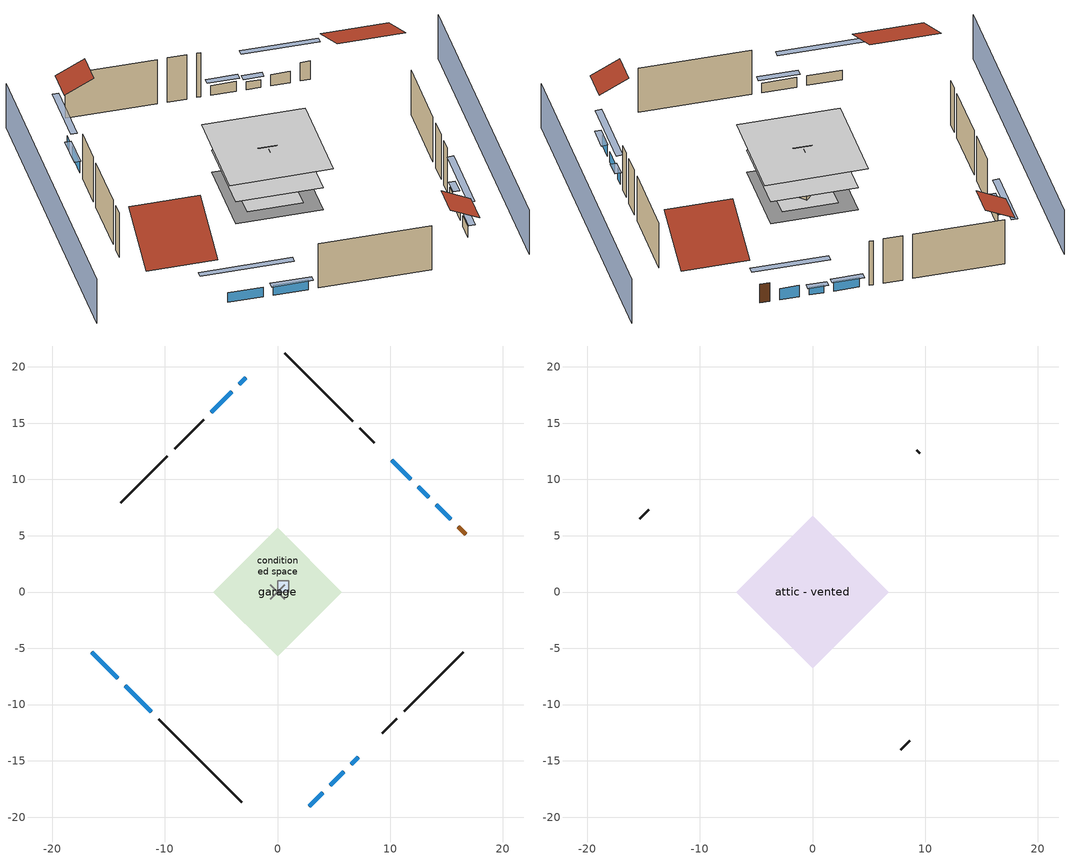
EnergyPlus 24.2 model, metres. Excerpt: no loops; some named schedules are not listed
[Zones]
conditioned space
 floor to garage (Floor1 construction): -3.66,0 0,3.66 3.66,0 0,-3.66 z0
 floor adiabatic (AdiabaticFloorConstruction): -5.72,0 0,5.72 5.72,0 0,-5.72 z2.44
 floor foundation (Slab2 construction): -5.72,0 0,5.72 5.72,0 0,-5.72 z0
 wall outside (AdiabaticWallConstruction 1): 16.71,5.15 16.06,5.8 z0:2.03
 wall outside (AdiabaticWallConstruction): -16.5,-5.35 -14.19,-7.66 / -13.54,-8.32 -11.23,-10.63 / -2.82,19.04 -3.39,18.46 / 11.86,10 10.17,11.69 z0:1.07; 2.82,-19.04 4.03,-17.82 / 4.69,-17.17 5.9,-15.96 z0:1.13; -4.05,17.81 -5.89,15.97 z0:1.16; 15.4,6.45 14.11,7.75 z0:1.22; 13.45,8.4 12.51,9.34 z0:0.85; 6.55,-15.3 7.19,-14.66 z0:1.19
 wall outside (Wall3 construction): -10.57,-11.28 -3.16,-18.7 z0:4.88
 wall outside (Wall4 construction): -9.79,12.07 -13.91,7.95 z0:4.88
 wall outside (Wall7 construction): 6.66,15.19 0.66,21.2 z0:4.88
 wall outside (Wall8 construction): 11.25,-10.61 16.51,-5.35 z0:4.88
 wall to garage (Wall5 construction): 0.65,-0.65 -0.65,0.65 z0:4.88
 wall to garage (Wall6 construction): 0.65,0.65 -0.65,-0.65 z0:4.88
 window (WindowConstruction): -16.5,-5.35 -14.19,-7.66 z0:1.07
 window (WindowConstruction 9): 2.82,-19.04 4.03,-17.83 z0:1.13
 window (WindowConstruction 1): -13.54,-8.32 -11.23,-10.63 z0:1.07
 window (WindowConstruction 2): -2.82,19.04 -3.39,18.46 z0:1.07
 window (WindowConstruction 3): -4.05,17.81 -5.89,15.97 z0:1.16
 window (WindowConstruction 4): 15.4,6.45 14.11,7.75 z0:1.22
 window (WindowConstruction 5): 13.45,8.4 12.51,9.34 z0:0.85
 window (WindowConstruction 6): 11.86,10 10.17,11.69 z0:1.07
 window (WindowConstruction 7): 4.69,-17.17 5.9,-15.96 z0:1.13
 window (WindowConstruction 8): 6.56,-15.3 7.19,-14.66 z0:1.19
 door (Door): 16.71,5.15 16.06,5.8 z0:2.03
 ceiling adiabatic (AdiabaticFloorConstruction): 0,-5.72 5.72,0 0,5.72 -5.72,0 z2.44
furnace airloop ret air zone
 floor adiabatic (AdiabaticConst): 0,0 0,1 1,1 1,0 z0
 wall adiabatic (AdiabaticConst): 0,1 0,0 1,0 1,1 0,1 z0:1
 ceiling adiabatic (AdiabaticConst): 1,0 1,1 0,1 0,0 z1
garage
 floor foundation (Slab1 construction): -3.66,0 0,3.66 3.66,0 0,-3.66 z0
 wall outside (Wall1 construction): -6.54,15.31 -9.13,12.73 z0:4.88
 wall outside (Wall12 construction): 9.3,-12.56 10.59,-11.26 z0:4.88
 wall outside (Wall2 construction): 8.61,13.24 7.32,14.53 z0:4.88
attic - vented
 floor to conditioned space (Floor2 construction Reversed): -6.79,0 0,6.79 6.79,0 0,-6.79 z4.88
 wall outside (Wall10 construction): 7.85,-14.01 8.64,-13.21 z0:4.88
 wall outside (Wall11 construction): 9.51,12.34 9.27,12.58 z0:4.88
 wall outside (Wall9 construction): -14.56,7.29 -15.36,6.5 z0:4.88
 roof outside (Roof1 construction): -17.16,-4.7,4.88 -12.96,-0.5,7.85 -17.66,4.2,7.85 -21.86,0,4.88
 roof outside (Roof2 construction): -2.16,19.69,4.88 -0.23,17.76,6.24 1.93,19.92,6.24 0,21.86,4.88
 roof outside (Roof3 construction): 2.16,-19.69,4.88 0.23,-17.76,6.24 -1.93,-19.92,6.24 0,-21.86,4.88
 roof outside (Roof4 construction): 17.36,4.49,4.88 13.35,0.47,7.72 17.84,-4.02,7.72 21.86,0,4.88
shading: 3.23,-25.09 25.09,-3.23 / -3.23,25.09 -25.09,3.23 z0:4.88; -12.25,-9.6 -18.44,-3.41 -18.87,-3.84 -12.69,-10.03 z3.81; 4.25,-17.61 2.6,-19.25 3.03,-19.68 4.68,-18.04 z1.43; -11.01,-10.84 -13.75,-8.1 -14.18,-8.53 -11.44,-11.27 z1.37; -5.33,16.52 -0.88,20.98 -1.31,21.41 -5.76,16.96 z3.81; -6.1,15.75 -3.83,18.02 -4.26,18.45 -6.53,16.18 z1.46; 12.17,9.69 17.34,4.51 17.77,4.94 12.6,10.12 z3.96; 12.3,9.56 13.67,8.19 14.1,8.62 12.73,9.99 z1.16; 9.95,11.9 12.07,9.78 12.5,10.21 10.39,12.33 z1.37; 7.84,-14.02 2.75,-19.11 3.18,-19.54 8.27,-14.45 z3.87; 7.41,-14.45 6.34,-15.52 6.77,-15.95 7.84,-14.88 z1.49
[Building]
Building 1: Terrain=Suburbs
[Site:Location]
Portland Intl Arpt_OR: Latitude {deg}=45.59; Longitude {deg}=-122.6; Time Zone {hr}=-8; Elevation {m}=33; Keep Site Location Information=Yes
[Site:GroundTemperature:Shallow]
10.2558, 8.96328, 8.85977, 9.47314, 11.9355, 14.3863, 16.5111, 17.8571, 17.9714, 16.8767, 14.8061, 12.4304
[Site:WaterMainsTemperature]
Calculation Method=Schedule; Temperature Schedule=mains temperature schedule
[Material] Roughness=Rough; Thermal Absorptance=0.9
Name | Thickness {m} | Conductivity {W/m-K} | Density {kg/m3} | Specific Heat {J/kg-K} | Solar Absorptance | Visible Absorptance
asphalt or fiberglass shingles | 0.00635 | 0.162714 | 1121.4 | 1465.45 | 0.85 | 0.85
brick veneer | 0.1016 | 0.793375 | 1762.2 | 795.53 | 0.5 | 0.5
ceiling loosefill ins | 0.0846667 | 0.0480833 | 16.02 | 1046.75 | 0.7 | 0.7
ceiling stud and cavity | 0.1397 | 0.0920385 | 65.682 | 1177.47 | 0.7 | 0.7
concrete 4.0 in. | 0.1016 | 1.803125 | 2242.8 | 837.4 | 0.7 | 0.7
door material | 0.04445 | 0.0612267 | 512.64 | 1214.23 | 0.7 | 0.7
floor covering | 0.0127 | 0.0433444 | 54.468 | 1339.84 | 0.6 | 0.6
floor covering 1 | 0.0127 | 0.0450781 | 54.468 | 1339.84 | 0.9 | 0.9
floor rigid ins; wall rigid ins | 0.512978 | 0.029427 | 32.04 | 1214.23 | 0.7 | 0.7
floor stud and cavity | 0.1397 | 0.923637 | 92.3553 | 1139.71 | 0.7 | 0.7
floor stud and cavity 1 | 0.1397 | 1.75129 | 37.0049 | 1207.88 | 0.7 | 0.7
furniture material conditioned space 1; furniture material garage 1 | 0.1524 | 0.115458 | 640.8 | 1214.23 | 0.6 | 0.6
gypsum board | 0.0127 | 0.160291 | 801 | 837.4 | 0.6 | 0.6
osb sheathing 0.5 in. | 0.0127 | 0.115458 | 512.64 | 1214.23 | 0.6 | 0.6
osb sheathing 0.5 in. 1; osb sheathing 0.5 in. 2; osb sheathing 0.5 in. 3 | 0.0127 | 0.115458 | 512.64 | 1214.23 | 0.7 | 0.7
osb sheathing 0.75 in. | 0.01905 | 0.115458 | 512.64 | 1214.23 | 0.7 | 0.7
roof rigid ins | 0.00281632 | 0.029427 | 32.04 | 1214.23 | 0.7 | 0.7
wall stud and cavity | 0.1397 | 0.447971 | 139.0536 | 1170.24 | 0.6 | 0.6
wall stud and cavity 1 | 0.1397 | 0.558292 | 139.0536 | 1170.24 | 0.7 | 0.7
wall stud and cavity 2 | 0.1397 | 0.476402 | 139.0536 | 1170.24 | 0.7 | 0.7
wall stud and cavity 3 | 0.0889 | 0.380278 | 52.3479 | 1209.89 | 0.7 | 0.7
wall stud and cavity 4 | 0.0889 | 0.391764 | 83.0341 | 1211.67 | 0.7 | 0.7
wood siding; wood siding 1 | 0.0254 | 0.102417 | 544.68 | 1172.36 | 0.7 | 0.7
[Material:NoMass]
Adiabatic: Roughness=Rough; Thermal Resistance {m2-K/W}=176.1; Thermal Absorptance=0.9; Solar Absorptance=0.7; Visible Absorptance=0.7
[WindowMaterial:SimpleGlazingSystem]
WindowMaterial: U-Factor {W/m2-K}=2.78222; Solar Heat Gain Coefficient=0.56
[Construction]
AdiabaticConst: Adiabatic
AdiabaticFloorConstruction: floor stud and cavity 1, floor rigid ins, osb sheathing 0.75 in., floor covering
AdiabaticWallConstruction: wood siding, wall rigid ins, wall stud and cavity 3, gypsum board
AdiabaticWallConstruction 1: wood siding 1, wall rigid ins, wall stud and cavity 3, gypsum board
Door: door material
Floor1 construction: floor stud and cavity, osb sheathing 0.75 in., floor covering
Floor2 construction Reversed: gypsum board, ceiling stud and cavity, ceiling loosefill ins
furniture construction conditioned space 1: furniture material conditioned space 1
furniture construction garage 1: furniture material garage 1
PartitionWallConstruction: gypsum board, wall stud and cavity 4, gypsum board
Roof1 construction; Roof2 construction; Roof3 construction; Roof4 construction: asphalt or fiberglass shingles, roof rigid ins, osb sheathing 0.5 in.
Slab1 construction: concrete 4.0 in.
Slab2 construction: concrete 4.0 in., floor covering 1
Wall1 construction; Wall2 construction: brick veneer, osb sheathing 0.5 in. 1, wall stud and cavity
Wall10 construction; Wall11 construction; Wall12 construction; Wall9 construction: brick veneer, osb sheathing 0.5 in. 3, wall stud and cavity
Wall3 construction; Wall4 construction: brick veneer, osb sheathing 0.5 in. 1, wall stud and cavity 1, gypsum board
Wall5 construction: osb sheathing 0.5 in. 2, wall stud and cavity 2, gypsum board
Wall6 construction: osb sheathing 0.5 in. 3, wall stud and cavity 2, gypsum board
Wall7 construction; Wall8 construction: brick veneer, osb sheathing 0.5 in. 3, wall stud and cavity 1, gypsum board
WindowConstruction; WindowConstruction 1; WindowConstruction 2; WindowConstruction 3; WindowConstruction 4; WindowConstruction 5; WindowConstruction 6; WindowConstruction 7; WindowConstruction 8; WindowConstruction 9: WindowMaterial
[Zone] Multiplier=1
Name | Volume {m3} | Part of Total Floor Area
attic - vented | 66.0439 | Yes
conditioned space | 384.656 | Yes
furnace airloop ret air zone | 1 | No
garage | 65.242 | Yes
[Space]
Name | Zone | Volume {m3} | Space Type
attic - vented 1 | attic - vented | 66.0439
conditioned space 1 | conditioned space | 384.656
furnace airloop ret air space | furnace airloop ret air zone |  | Plenum Space Type
garage 1 | garage | 65.242
[OtherEquipment] Design Level Calculation Method=EquipmentLevel
Name | Fuel Type | Zone or ZoneList or Space or SpaceList | Schedule | Design Level {W} | Fraction Latent | Fraction Radiant | Fraction Lost
furnace airloop_0 RetCondToDZ; furnace airloop_0 SupCondToDZ; furnace airloop_0 SupSensLkToDZ | None | attic - vented 1 | Always On Discrete | 0 | 0 | 0 | 0
furnace airloop_0 SupLatLkToDZ | None | attic - vented 1 | Always On Discrete | 0 | 1 | 0 | 0
cooking range 1 | Electricity | conditioned space 1 | cooking_range | 0 | 0.08 | 0.432 | 0.2
furnace airloop_0 SupCondToLv; furnace airloop_0 SupSensLkToCond; mech vent house fan sensible load; water heater sens | None | conditioned space 1 | Always On Discrete | 0 | 0 | 0 | 0
furnace airloop_0 SupLatLkToCond; mech vent house fan latent load; water heater lat | None | conditioned space 1 | Always On Discrete | 0 | 1 | 0 | 0
general water use latent | None | conditioned space 1 | general water use schedule | 62.594 | 1 | 0 | 0
general water use sensible | None | conditioned space 1 | general water use schedule | -61.6891 | 0 | 0.6 | 0
water heater energy adjustment1 | Electricity | conditioned space 1 | Always On Discrete | 0.01 | 0 | 0 | 1
furnace airloop_0 RetCondToRP; furnace airloop_0 RetSensLkToRP | None | furnace airloop ret air space | Always On Discrete | 0 | 0 | 0 | 0
furnace airloop_0 RetLatLkToRP | None | furnace airloop ret air space | Always On Discrete | 0 | 1 | 0 | 0
[ZoneInfiltration:DesignFlowRate] Schedule=Always On Discrete; Design Flow Rate Calculation Method=Flow/Zone; Design Flow Rate {m3/s}=0
Name | Zone or ZoneList or Space or SpaceList
attic_vented 1 duct leakage imbalance infil flow | attic - vented 1
infil flow; natural vent flow; whole house fan flow | conditioned space 1
[ZoneInfiltration:EffectiveLeakageArea] Schedule=Always On Discrete
Name | Zone or Space | Effective Air Leakage Area {cm2} | Stack Coefficient | Wind Coefficient
infil attic - vented 1 | attic - vented 1 | 3074.78 | 0.000149348 | 4.14799e-05
infil garage 1 | garage 1 | 271.837 | 0.000129147 | 4.38083e-05
[ZoneMixing] Schedule=Always On Continuous; Design Flow Rate Calculation Method=Flow/Zone; Design Flow Rate {m3/s}=0
Name | Zone or Space | Source Zone or Space
furnace airloop_0 ZoneMixCondToDZ mix; whole house fan mix | attic - vented | conditioned space
furnace airloop_0 ZoneMixDZToCond mix | conditioned space | attic - vented
[SurfaceProperty:ExposedFoundationPerimeter] Exposed Perimeter Calculation Method=TotalExposedPerimeter
Name | Total Exposed Perimeter {m}
Slab2 | 29.74848
Slab1 | 14.6304
[SurfaceProperty:IncidentSolarMultiplier] Incident Solar Multiplier=1; Incident Solar Multiplier Schedule=trans schedule winter=0.85 summer=0.7
Window1; Window10; Window2; Window3; Window4; Window5; Window6; Window7; Window8; Window9
[InternalMass]
Name | Construction | Zone or ZoneList | Space or SpaceList | Surface Area {m2}
furniture mass conditioned space 1 | furniture construction conditioned space 1 | conditioned space | conditioned space 1 | 63.09974
partition wall mass | PartitionWallConstruction | conditioned space | conditioned space 1 | 157.749
furniture mass garage 1 | furniture construction garage 1 | garage | garage 1 | 2.67561
[Lights] Design Level Calculation Method=LightingLevel; Return Air Fraction=0; Fraction Radiant=0.6; Fraction Visible=0.2; Fraction Replaceable=1
Name | Zone or ZoneList or Space or SpaceList | Schedule | Lighting Level {W}
interior lighting | conditioned space 1 | lighting_interior | 360.716
garage lighting | garage 1 | lighting_garage | 14.4881
[People]
occupants: Zone or ZoneList or Space or SpaceList=conditioned space 1; Number of People Schedule=occupants; Number of People Calculation Method=People; Number of People=3; Fraction Radiant=0.314171; Sensible Heat Fraction=0.56303; Activity Level Schedule=occupants activity schedule; Carbon Dioxide Generation Rate {m3/s-W}=0; Enable ASHRAE 55 Comfort Warnings=No; Mean Radiant Temperature Calculation Type=EnclosureAveraged
[ElectricEquipment] Zone or ZoneList or Space or SpaceList=conditioned space 1; Design Level Calculation Method=EquipmentLevel
Name | Schedule | Design Level {W} | Fraction Latent | Fraction Radiant | Fraction Lost
ceiling fan | ceiling_fan | 17.5176 | 0 | 0.558 | 0
cooking range | cooking_range | 1355.68 | 0.08 | 0.432 | 0.2
fridge | fridge schedule | 54.7945 | 0 | 0.6 | 0
mech vent bath fan 0 | mech vent bath fan 0 schedule | 30 | 0 | 0 | 1
mech vent house fan | mech vent house fan schedule | 0 | 0 | 0 | 1
mech vent house fan cfis | mech vent house fan cfis schedule | 0 | 0 | 0 | 0
mech vent range fan 0 | mech vent range fan 0 schedule | 30 | 0 | 0 | 1
misc plug loads | plug_loads_other | 368.239 | 0.021 | 0.558 | 0.049
misc tv | plug_loads_tv | 560.921 | 0 | 0.6 | 0
whole house fan | Always On Discrete | 0 | 0 | 0 | 1
[SpaceList]
Plenum Space Type: furnace airloop ret air space
[AirLoopHVAC:ReturnPlenum]
Air Loop HVAC Return Plenum 1: Zone=furnace airloop ret air zone
[Foundation:Kiva] Wall Height Above Grade {m}=0.1016; Wall Depth Below Slab {m}=0.2032
Name | Initial Indoor Air Temperature {C}
Foundation Kiva 1 | 13.4258
Foundation Kiva 2 | 20
[Foundation:Kiva:Settings]
Soil Conductivity {W/m-K}=1.3848; Soil Density {kg/m3}=1842.3; Soil Specific Heat {J/kg-K}=418.7; Ground Solar Absorptivity=0.9; Ground Thermal Absorptivity=0.9; Ground Surface Roughness {m}=0.03; Far-Field Width {m}=40; Deep-Ground Boundary Condition=ZeroFlux; Deep-Ground Depth {m}=40; Minimum Cell Dimension {m}=0.2; Maximum Cell Growth Coefficient=3; Simulation Timestep=Timestep
[Exterior:Lights]
exterior lighting: Schedule=exterior lighting schedule; Design Level {W}=10.6381
[EnergyManagementSystem:Sensor] Output:Variable or Output:Meter Index Key=attic - vented
Name | Output:Variable or Output:Meter
furnace_airloop_0_DZ_T_s | Zone Air Temperature
furnace_airloop_0_DZ_W_s | Zone Mean Air Humidity Ratio
[Schedule:Constant]
Name | Hourly Value
Always On Discrete; Always On Continuous; mech vent house fan schedule; mech vent house fan cfis schedule | 1
occupants activity schedule | 117.228
fridge schedule | 0
[Schedule:Day:Interval]
trans schedule winter=0.85 summer=0.7 day; trans schedule winter=0.85 summer=0.7 day 2: No, 24:00, 0.85
trans schedule winter=0.85 summer=0.7 day 1: No, 24:00, 0.7
trans schedule winter=0.85 summer=0.7 default day; mech vent bath fan 0 schedule default day; mech vent range fan 0 schedule default day; general water use schedule default day; exterior lighting schedule default day: No, 24:00, 0
mech vent bath fan 0 schedule day: No, 13:00, 0, 14:00, 1, 24:00, 0
mech vent range fan 0 schedule day: No, 18:00, 0, 19:00, 1, 24:00, 0
general water use schedule day: No, 01:00, 0.315068, 03:00, 0.287671, 04:00, 0.342466, 05:00, 0.369863, 06:00, 0.520548, 07:00, 0.60274, 08:00, 0.534247, 10:00, 0.506849, 11:00, 0.465753, 14:00, 0.479452, 15:00, 0.534247, 16:00, 0.589041, 17:00, 0.69863, 18:00, 0.876712, 19:00, 0.890411, 20:00, 0.986301, 21:00, 1, 22:00, 0.863014, 23:00, 0.616438, 24:00, 0.465753
exterior lighting schedule day: No, 01:00, 0.566667, 03:00, 0.524167, 05:00, 0.495833, 06:00, 0.5525, 07:00, 0.623333, 08:00, 0.580833, 09:00, 0.439167, 10:00, 0.354167, 12:00, 0.34, 13:00, 0.354167, 14:00, 0.396667, 15:00, 0.425, 16:00, 0.495833, 17:00, 0.623333, 18:00, 0.793333, 19:00, 0.906667, 20:00, 0.963333, 21:00, 0.991667, 22:00, 0.920833, 23:00, 0.793333, 24:00, 0.665833
exterior lighting schedule day 1: No, 01:00, 0.528571, 03:00, 0.488929, 05:00, 0.4625, 06:00, 0.515357, 07:00, 0.581429, 08:00, 0.541786, 09:00, 0.409643, 10:00, 0.330357, 12:00, 0.317143, 13:00, 0.330357, 14:00, 0.37, 15:00, 0.396429, 16:00, 0.4625, 17:00, 0.581429, 18:00, 0.74, 19:00, 0.845714, 20:00, 0.898571, 21:00, 0.925, 22:00, 0.858929, 23:00, 0.74, 24:00, 0.621071
exterior lighting schedule day 2: No, 01:00, 0.485714, 03:00, 0.449286, 05:00, 0.425, 06:00, 0.473571, 07:00, 0.534286, 08:00, 0.497857, 09:00, 0.376429, 10:00, 0.303571, 12:00, 0.291429, 13:00, 0.303571, 14:00, 0.34, 15:00, 0.364286, 16:00, 0.425, 17:00, 0.534286, 18:00, 0.68, 19:00, 0.777143, 20:00, 0.825714, 21:00, 0.85, 22:00, 0.789286, 23:00, 0.68, 24:00, 0.570714
exterior lighting schedule day 3: No, 01:00, 0.442857, 03:00, 0.409643, 05:00, 0.3875, 06:00, 0.431786, 07:00, 0.487143, 08:00, 0.453929, 09:00, 0.343214, 10:00, 0.276786, 12:00, 0.265714, 13:00, 0.276786, 14:00, 0.31, 15:00, 0.332143, 16:00, 0.3875, 17:00, 0.487143, 18:00, 0.62, 19:00, 0.708571, 20:00, 0.752857, 21:00, 0.775, 22:00, 0.719643, 23:00, 0.62, 24:00, 0.520357
exterior lighting schedule day 4: No, 01:00, 0.4, 03:00, 0.37, 05:00, 0.35, 06:00, 0.39, 07:00, 0.44, 08:00, 0.41, 09:00, 0.31, 10:00, 0.25, 12:00, 0.24, 13:00, 0.25, 14:00, 0.28, 15:00, 0.3, 16:00, 0.35, 17:00, 0.44, 18:00, 0.56, 19:00, 0.64, 20:00, 0.68, 21:00, 0.7, 22:00, 0.65, 23:00, 0.56, 24:00, 0.47
exterior lighting schedule day 5: No, 01:00, 0.380952, 03:00, 0.352381, 05:00, 0.333333, 06:00, 0.371429, 07:00, 0.419048, 08:00, 0.390476, 09:00, 0.295238, 10:00, 0.238095, 12:00, 0.228571, 13:00, 0.238095, 14:00, 0.266667, 15:00, 0.285714, 16:00, 0.333333, 17:00, 0.419048, 18:00, 0.533333, 19:00, 0.609524, 20:00, 0.647619, 21:00, 0.666667, 22:00, 0.619048, 23:00, 0.533333, 24:00, 0.447619
[Schedule:Week:Daily]
trans schedule winter=0.85 summer=0.7 Week Rule - Jan1-May26: trans schedule winter=0.85 summer=0.7 day, trans schedule winter=0.85 summer=0.7 day, trans schedule winter=0.85 summer=0.7 day, trans schedule winter=0.85 summer=0.7 day, trans schedule winter=0.85 summer=0.7 day, trans schedule winter=0.85 summer=0.7 day, trans schedule winter=0.85 summer=0.7 day, trans schedule winter=0.85 summer=0.7 default day, trans schedule winter=0.85 summer=0.7 default day, trans schedule winter=0.85 summer=0.7 default day, trans schedule winter=0.85 summer=0.7 default day, trans schedule winter=0.85 summer=0.7 default day
trans schedule winter=0.85 summer=0.7 Week Rule - May27-Jun2: trans schedule winter=0.85 summer=0.7 day, trans schedule winter=0.85 summer=0.7 day, trans schedule winter=0.85 summer=0.7 day, trans schedule winter=0.85 summer=0.7 day, trans schedule winter=0.85 summer=0.7 day, trans schedule winter=0.85 summer=0.7 day 1, trans schedule winter=0.85 summer=0.7 day 1, trans schedule winter=0.85 summer=0.7 default day, trans schedule winter=0.85 summer=0.7 default day, trans schedule winter=0.85 summer=0.7 default day, trans schedule winter=0.85 summer=0.7 default day, trans schedule winter=0.85 summer=0.7 default day
trans schedule winter=0.85 summer=0.7 Week Rule - Jun3-Sep29: trans schedule winter=0.85 summer=0.7 day 1, trans schedule winter=0.85 summer=0.7 day 1, trans schedule winter=0.85 summer=0.7 day 1, trans schedule winter=0.85 summer=0.7 day 1, trans schedule winter=0.85 summer=0.7 day 1, trans schedule winter=0.85 summer=0.7 day 1, trans schedule winter=0.85 summer=0.7 day 1, trans schedule winter=0.85 summer=0.7 default day, trans schedule winter=0.85 summer=0.7 default day, trans schedule winter=0.85 summer=0.7 default day, trans schedule winter=0.85 summer=0.7 default day, trans schedule winter=0.85 summer=0.7 default day
trans schedule winter=0.85 summer=0.7 Week Rule - Sep30-Oct6: trans schedule winter=0.85 summer=0.7 day 1, trans schedule winter=0.85 summer=0.7 day 2, trans schedule winter=0.85 summer=0.7 day 2, trans schedule winter=0.85 summer=0.7 day 2, trans schedule winter=0.85 summer=0.7 day 2, trans schedule winter=0.85 summer=0.7 day 2, trans schedule winter=0.85 summer=0.7 day 2, trans schedule winter=0.85 summer=0.7 default day, trans schedule winter=0.85 summer=0.7 default day, trans schedule winter=0.85 summer=0.7 default day, trans schedule winter=0.85 summer=0.7 default day, trans schedule winter=0.85 summer=0.7 default day
trans schedule winter=0.85 summer=0.7 Week Rule - Oct7-Dec31: trans schedule winter=0.85 summer=0.7 day 2, trans schedule winter=0.85 summer=0.7 day 2, trans schedule winter=0.85 summer=0.7 day 2, trans schedule winter=0.85 summer=0.7 day 2, trans schedule winter=0.85 summer=0.7 day 2, trans schedule winter=0.85 summer=0.7 day 2, trans schedule winter=0.85 summer=0.7 day 2, trans schedule winter=0.85 summer=0.7 default day, trans schedule winter=0.85 summer=0.7 default day, trans schedule winter=0.85 summer=0.7 default day, trans schedule winter=0.85 summer=0.7 default day, trans schedule winter=0.85 summer=0.7 default day
mech vent bath fan 0 schedule Week Rule - Jan1-Dec31: mech vent bath fan 0 schedule day, mech vent bath fan 0 schedule day, mech vent bath fan 0 schedule day, mech vent bath fan 0 schedule day, mech vent bath fan 0 schedule day, mech vent bath fan 0 schedule day, mech vent bath fan 0 schedule day, mech vent bath fan 0 schedule default day, mech vent bath fan 0 schedule default day, mech vent bath fan 0 schedule default day, mech vent bath fan 0 schedule default day, mech vent bath fan 0 schedule default day
mech vent range fan 0 schedule Week Rule - Jan1-Dec31: mech vent range fan 0 schedule day, mech vent range fan 0 schedule day, mech vent range fan 0 schedule day, mech vent range fan 0 schedule day, mech vent range fan 0 schedule day, mech vent range fan 0 schedule day, mech vent range fan 0 schedule day, mech vent range fan 0 schedule default day, mech vent range fan 0 schedule default day, mech vent range fan 0 schedule default day, mech vent range fan 0 schedule default day, mech vent range fan 0 schedule default day
general water use schedule Week Rule - Jan1-Dec31: general water use schedule day, general water use schedule day, general water use schedule day, general water use schedule day, general water use schedule day, general water use schedule day, general water use schedule day, general water use schedule default day, general water use schedule default day, general water use schedule default day, general water use schedule default day, general water use schedule default day
exterior lighting schedule Week Rule - Jan1-Jan27: exterior lighting schedule day, exterior lighting schedule day, exterior lighting schedule day, exterior lighting schedule day, exterior lighting schedule day, exterior lighting schedule day, exterior lighting schedule day, exterior lighting schedule default day, exterior lighting schedule default day, exterior lighting schedule default day, exterior lighting schedule default day, exterior lighting schedule default day
exterior lighting schedule Week Rule - Jan28-Feb3: exterior lighting schedule day, exterior lighting schedule day, exterior lighting schedule day, exterior lighting schedule day, exterior lighting schedule day 1, exterior lighting schedule day 1, exterior lighting schedule day 1, exterior lighting schedule default day, exterior lighting schedule default day, exterior lighting schedule default day, exterior lighting schedule default day, exterior lighting schedule default day
exterior lighting schedule Week Rule - Feb4-Feb24: exterior lighting schedule day 1, exterior lighting schedule day 1, exterior lighting schedule day 1, exterior lighting schedule day 1, exterior lighting schedule day 1, exterior lighting schedule day 1, exterior lighting schedule day 1, exterior lighting schedule default day, exterior lighting schedule default day, exterior lighting schedule default day, exterior lighting schedule default day, exterior lighting schedule default day
exterior lighting schedule Week Rule - Feb25-Mar3: exterior lighting schedule day 1, exterior lighting schedule day 1, exterior lighting schedule day 1, exterior lighting schedule day 1, exterior lighting schedule day 2, exterior lighting schedule day 2, exterior lighting schedule day 2, exterior lighting schedule default day, exterior lighting schedule default day, exterior lighting schedule default day, exterior lighting schedule default day, exterior lighting schedule default day
exterior lighting schedule Week Rule - Mar4-Mar31: exterior lighting schedule day 2, exterior lighting schedule day 2, exterior lighting schedule day 2, exterior lighting schedule day 2, exterior lighting schedule day 2, exterior lighting schedule day 2, exterior lighting schedule day 2, exterior lighting schedule default day, exterior lighting schedule default day, exterior lighting schedule default day, exterior lighting schedule default day, exterior lighting schedule default day
exterior lighting schedule Week Rule - Apr1-Apr28: exterior lighting schedule day 3, exterior lighting schedule day 3, exterior lighting schedule day 3, exterior lighting schedule day 3, exterior lighting schedule day 3, exterior lighting schedule day 3, exterior lighting schedule day 3, exterior lighting schedule default day, exterior lighting schedule default day, exterior lighting schedule default day, exterior lighting schedule default day, exterior lighting schedule default day
exterior lighting schedule Week Rule - Apr29-May5: exterior lighting schedule day 3, exterior lighting schedule day 3, exterior lighting schedule day 4, exterior lighting schedule day 4, exterior lighting schedule day 4, exterior lighting schedule day 4, exterior lighting schedule day 4, exterior lighting schedule default day, exterior lighting schedule default day, exterior lighting schedule default day, exterior lighting schedule default day, exterior lighting schedule default day
exterior lighting schedule Week Rule - May6-May26: exterior lighting schedule day 4, exterior lighting schedule day 4, exterior lighting schedule day 4, exterior lighting schedule day 4, exterior lighting schedule day 4, exterior lighting schedule day 4, exterior lighting schedule day 4, exterior lighting schedule default day, exterior lighting schedule default day, exterior lighting schedule default day, exterior lighting schedule default day, exterior lighting schedule default day
exterior lighting schedule Week Rule - May27-Jun2: exterior lighting schedule day 4, exterior lighting schedule day 4, exterior lighting schedule day 4, exterior lighting schedule day 4, exterior lighting schedule day 4, exterior lighting schedule day 5, exterior lighting schedule day 5, exterior lighting schedule default day, exterior lighting schedule default day, exterior lighting schedule default day, exterior lighting schedule default day, exterior lighting schedule default day
exterior lighting schedule Week Rule - Jun3-Jun30: exterior lighting schedule day 5, exterior lighting schedule day 5, exterior lighting schedule day 5, exterior lighting schedule day 5, exterior lighting schedule day 5, exterior lighting schedule day 5, exterior lighting schedule day 5, exterior lighting schedule default day, exterior lighting schedule default day, exterior lighting schedule default day, exterior lighting schedule default day, exterior lighting schedule default day
exterior lighting schedule Week Rule - Jul1-Jul28: exterior lighting schedule day 6, exterior lighting schedule day 6, exterior lighting schedule day 6, exterior lighting schedule day 6, exterior lighting schedule day 6, exterior lighting schedule day 6, exterior lighting schedule day 6, exterior lighting schedule default day, exterior lighting schedule default day, exterior lighting schedule default day, exterior lighting schedule default day, exterior lighting schedule default day
exterior lighting schedule Week Rule - Jul29-Aug4: exterior lighting schedule day 6, exterior lighting schedule day 6, exterior lighting schedule day 6, exterior lighting schedule day 7, exterior lighting schedule day 7, exterior lighting schedule day 7, exterior lighting schedule day 7, exterior lighting schedule default day, exterior lighting schedule default day, exterior lighting schedule default day, exterior lighting schedule default day, exterior lighting schedule default day
exterior lighting schedule Week Rule - Aug5-Aug25: exterior lighting schedule day 7, exterior lighting schedule day 7, exterior lighting schedule day 7, exterior lighting schedule day 7, exterior lighting schedule day 7, exterior lighting schedule day 7, exterior lighting schedule day 7, exterior lighting schedule default day, exterior lighting schedule default day, exterior lighting schedule default day, exterior lighting schedule default day, exterior lighting schedule default day
exterior lighting schedule Week Rule - Aug26-Sep1: exterior lighting schedule day 7, exterior lighting schedule day 7, exterior lighting schedule day 7, exterior lighting schedule day 7, exterior lighting schedule day 7, exterior lighting schedule day 7, exterior lighting schedule day 8, exterior lighting schedule default day, exterior lighting schedule default day, exterior lighting schedule default day, exterior lighting schedule default day, exterior lighting schedule default day
exterior lighting schedule Week Rule - Sep2-Sep29: exterior lighting schedule day 8, exterior lighting schedule day 8, exterior lighting schedule day 8, exterior lighting schedule day 8, exterior lighting schedule day 8, exterior lighting schedule day 8, exterior lighting schedule day 8, exterior lighting schedule default day, exterior lighting schedule default day, exterior lighting schedule default day, exterior lighting schedule default day, exterior lighting schedule default day
exterior lighting schedule Week Rule - Sep30-Oct6: exterior lighting schedule day 8, exterior lighting schedule day 9, exterior lighting schedule day 9, exterior lighting schedule day 9, exterior lighting schedule day 9, exterior lighting schedule day 9, exterior lighting schedule day 9, exterior lighting schedule default day, exterior lighting schedule default day, exterior lighting schedule default day, exterior lighting schedule default day, exterior lighting schedule default day
exterior lighting schedule Week Rule - Oct7-Oct27: exterior lighting schedule day 9, exterior lighting schedule day 9, exterior lighting schedule day 9, exterior lighting schedule day 9, exterior lighting schedule day 9, exterior lighting schedule day 9, exterior lighting schedule day 9, exterior lighting schedule default day, exterior lighting schedule default day, exterior lighting schedule default day, exterior lighting schedule default day, exterior lighting schedule default day
exterior lighting schedule Week Rule - Oct28-Nov3: exterior lighting schedule day 9, exterior lighting schedule day 9, exterior lighting schedule day 9, exterior lighting schedule day 9, exterior lighting schedule day 10, exterior lighting schedule day 10, exterior lighting schedule day 10, exterior lighting schedule default day, exterior lighting schedule default day, exterior lighting schedule default day, exterior lighting schedule default day, exterior lighting schedule default day
exterior lighting schedule Week Rule - Nov4-Nov24: exterior lighting schedule day 10, exterior lighting schedule day 10, exterior lighting schedule day 10, exterior lighting schedule day 10, exterior lighting schedule day 10, exterior lighting schedule day 10, exterior lighting schedule day 10, exterior lighting schedule default day, exterior lighting schedule default day, exterior lighting schedule default day, exterior lighting schedule default day, exterior lighting schedule default day
exterior lighting schedule Week Rule - Nov25-Dec1: exterior lighting schedule day 10, exterior lighting schedule day 10, exterior lighting schedule day 10, exterior lighting schedule day 10, exterior lighting schedule day 10, exterior lighting schedule day 10, exterior lighting schedule day 11, exterior lighting schedule default day, exterior lighting schedule default day, exterior lighting schedule default day, exterior lighting schedule default day, exterior lighting schedule default day
exterior lighting schedule Week Rule - Dec2-Dec31: exterior lighting schedule day 11, exterior lighting schedule day 11, exterior lighting schedule day 11, exterior lighting schedule day 11, exterior lighting schedule day 11, exterior lighting schedule day 11, exterior lighting schedule day 11, exterior lighting schedule default day, exterior lighting schedule default day, exterior lighting schedule default day, exterior lighting schedule default day, exterior lighting schedule default day
[Schedule:Year]
trans schedule winter=0.85 summer=0.7: trans schedule winter=0.85 summer=0.7 Week Rule - Jan1-May26, 1, 1, 5, 26, trans schedule winter=0.85 summer=0.7 Week Rule - May27-Jun2, 5, 27, 6, 2, trans schedule winter=0.85 summer=0.7 Week Rule - Jun3-Sep29, 6, 3, 9, 29, trans schedule winter=0.85 summer=0.7 Week Rule - Sep30-Oct6, 9, 30, 10, 6, trans schedule winter=0.85 summer=0.7 Week Rule - Oct7-Dec31, 10, 7, 12, 31
mech vent bath fan 0 schedule: mech vent bath fan 0 schedule Week Rule - Jan1-Dec31, 1, 1, 12, 31
mech vent range fan 0 schedule: mech vent range fan 0 schedule Week Rule - Jan1-Dec31, 1, 1, 12, 31
general water use schedule: general water use schedule Week Rule - Jan1-Dec31, 1, 1, 12, 31
exterior lighting schedule: exterior lighting schedule Week Rule - Jan1-Jan27, 1, 1, 1, 27, exterior lighting schedule Week Rule - Jan28-Feb3, 1, 28, 2, 3, exterior lighting schedule Week Rule - Feb4-Feb24, 2, 4, 2, 24, exterior lighting schedule Week Rule - Feb25-Mar3, 2, 25, 3, 3, exterior lighting schedule Week Rule - Mar4-Mar31, 3, 4, 3, 31, exterior lighting schedule Week Rule - Apr1-Apr28, 4, 1, 4, 28, exterior lighting schedule Week Rule - Apr29-May5, 4, 29, 5, 5, exterior lighting schedule Week Rule - May6-May26, 5, 6, 5, 26, exterior lighting schedule Week Rule - May27-Jun2, 5, 27, 6, 2, exterior lighting schedule Week Rule - Jun3-Jun30, 6, 3, 6, 30, exterior lighting schedule Week Rule - Jul1-Jul28, 7, 1, 7, 28, exterior lighting schedule Week Rule - Jul29-Aug4, 7, 29, 8, 4, exterior lighting schedule Week Rule - Aug5-Aug25, 8, 5, 8, 25, exterior lighting schedule Week Rule - Aug26-Sep1, 8, 26, 9, 1, exterior lighting schedule Week Rule - Sep2-Sep29, 9, 2, 9, 29, exterior lighting schedule Week Rule - Sep30-Oct6, 9, 30, 10, 6, exterior lighting schedule Week Rule - Oct7-Oct27, 10, 7, 10, 27, exterior lighting schedule Week Rule - Oct28-Nov3, 10, 28, 11, 3, exterior lighting schedule Week Rule - Nov4-Nov24, 11, 4, 11, 24, exterior lighting schedule Week Rule - Nov25-Dec1, 11, 25, 12, 1, exterior lighting schedule Week Rule - Dec2-Dec31, 12, 2, 12, 31
[Schedule:File] File=in.schedules.csv; Rows to Skip at Top=1; Number of Hours of Data=8760; Column Separator=Comma; Interpolate to Timestep=Yes; Minutes per Item=15; Adjust Schedule for Daylight Savings=Yes
Name | Column Number
lighting_interior | 5
occupants | 1
ceiling_fan | 4
cooking_range | 7
plug_loads_other | 2
plug_loads_tv | 3
lighting_garage | 6
[Schedule:Compact]
mains temperature schedule: Through: 01/01, For: AllDays, Until: 24:00, 13.0633, Through: 01/02, For: AllDays, Until: 24:00, 13.0189, Through: 01/03, For: AllDays, Until: 24:00, 12.975, Through: 01/04, For: AllDays, Until: 24:00, 12.9328, Through: 01/05, For: AllDays, Until: 24:00, 12.8917, Through: 01/06, For: AllDays, Until: 24:00, 12.8517, Through: 01/07, For: AllDays, Until: 24:00, 12.8122, Through: 01/08, For: AllDays, Until: 24:00, 12.7744, Through: 01/09, For: AllDays, Until: 24:00, 12.7378, Through: 01/10, For: AllDays, Until: 24:00, 12.7017, Through: 01/11, For: AllDays, Until: 24:00, 12.6672, Through: 01/12, For: AllDays, Until: 24:00, 12.6339, Through: 01/13, For: AllDays, Until: 24:00, 12.6017, Through: 01/14, For: AllDays, Until: 24:00, 12.5706, Through: 01/15, For: AllDays, Until: 24:00, 12.5411, Through: 01/16, For: AllDays, Until: 24:00, 12.5122, Through: 01/17, For: AllDays, Until: 24:00, 12.485, Through: 01/18, For: AllDays, Until: 24:00, 12.4583, Through: 01/19, For: AllDays, Until: 24:00, 12.4333, Through: 01/20, For: AllDays, Until: 24:00, 12.41, Through: 01/21, For: AllDays, Until: 24:00, 12.3872, Through: 01/22, For: AllDays, Until: 24:00, 12.3661, Through: 01/23, For: AllDays, Until: 24:00, 12.3456, Through: 01/24, For: AllDays, Until: 24:00, 12.3272, Through: 01/25, For: AllDays, Until: 24:00, 12.3094, Through: 01/26, For: AllDays, Until: 24:00, 12.2933, Through: 01/27, For: AllDays, Until: 24:00, 12.2783, Through: 01/28, For: AllDays, Until: 24:00, 12.2644, Through: 01/29, For: AllDays, Until: 24:00, 12.2517, Through: 01/30, For: AllDays, Until: 24:00, 12.2406, Through: 01/31, For: AllDays, Until: 24:00, 12.2306, Through: 02/01, For: AllDays, Until: 24:00, 12.2222, Through: 02/02, For: AllDays, Until: 24:00, 12.215, Through: 02/03, For: AllDays, Until: 24:00, 12.2089, Through: 02/04, For: AllDays, Until: 24:00, 12.2039, Through: 02/05, For: AllDays, Until: 24:00, 12.2006, Through: 02/06, For: AllDays, Until: 24:00, 12.1983, Through: 02/07, For: AllDays, Until: 24:00, 12.1978, Through: 02/08, For: AllDays, Until: 24:00, 12.1978, Through: 02/09, For: AllDays, Until: 24:00, 12.2, Through: 02/10, For: AllDays, Until: 24:00, 12.2028, Through: 02/11, For: AllDays, Until: 24:00, 12.2072, Through: 02/12, For: AllDays, Until: 24:00, 12.2128, Through: 02/13, For: AllDays, Until: 24:00, 12.2194, Through: 02/14, For: AllDays, Until: 24:00, 12.2278, Through: 02/15, For: AllDays, Until: 24:00, 12.2372, Through: 02/16, For: AllDays, Until: 24:00, 12.2483, Through: 02/17, For: AllDays, Until: 24:00, 12.26, Through: 02/18, For: AllDays, Until: 24:00, 12.2733, Through: 02/19, For: AllDays, Until: 24:00, 12.2883, Through: 02/20, For: AllDays, Until: 24:00, 12.3039, Through: 02/21, For: AllDays, Until: 24:00, 12.3211, Through: 02/22, For: AllDays, Until: 24:00, 12.3394, Through: 02/23, For: AllDays, Until: 24:00, 12.3594, Through: 02/24, For: AllDays, Until: 24:00, 12.38, Through: 02/25, For: AllDays, Until: 24:00, 12.4022, Through: 02/26, For: AllDays, Until: 24:00, 12.4256, Through: 02/27, For: AllDays, Until: 24:00, 12.4506, Through: 02/28, For: AllDays, Until: 24:00, 12.4761, Through: 03/01, For: AllDays, Until: 24:00, 12.5033, Through: 03/02, For: AllDays, Until: 24:00, 12.5317, Through: 03/03, For: AllDays, Until: 24:00, 12.5611, Through: 03/04, For: AllDays, Until: 24:00, 12.5917, Through: 03/05, For: AllDays, Until: 24:00, 12.6233, Through: 03/06, For: AllDays, Until: 24:00, 12.6567, Through: 03/07, For: AllDays, Until: 24:00, 12.6906, Through: 03/08, For: AllDays, Until: 24:00, 12.7261, Through: 03/09, For: AllDays, Until: 24:00, 12.7628, Through: 03/10, For: AllDays, Until: 24:00, 12.8, Through: 03/11, For: AllDays, Until: 24:00, 12.8389, Through: 03/12, For: AllDays, Until: 24:00, 12.8789, Through: 03/13, For: AllDays, Until: 24:00, 12.9194, Through: 03/14, For: AllDays, Until: 24:00, 12.9617, Through: 03/15, For: AllDays, Until: 24:00, 13.0044, Through: 03/16, For: AllDays, Until: 24:00, 13.0489, Through: 03/17, For: AllDays, Until: 24:00, 13.0939, Through: 03/18, For: AllDays, Until: 24:00, 13.14, Through: 03/19, For: AllDays, Until: 24:00, 13.1872, Through: 03/20, For: AllDays, Until: 24:00, 13.2356, Through: 03/21, For: AllDays, Until: 24:00, 13.285, Through: 03/22, For: AllDays, Until: 24:00, 13.335, Through: 03/23, For: AllDays, Until: 24:00, 13.3861, Through: 03/24, For: AllDays, Until: 24:00, 13.4383, Through: 03/25, For: AllDays, Until: 24:00, 13.4911, Through: 03/26, For: AllDays, Until: 24:00, 13.545, Through: 03/27, For: AllDays, Until: 24:00, 13.6, Through: 03/28, For: AllDays, Until: 24:00, 13.6556, Through: 03/29, For: AllDays, Until: 24:00, 13.7122, Through: 03/30, For: AllDays, Until: 24:00, 13.77, Through: 03/31, For: AllDays, Until: 24:00, 13.8283, Through: 04/01, For: AllDays, Until: 24:00, 13.8872, Through: 04/02, For: AllDays, Until: 24:00, 13.9472, Through: 04/03, For: AllDays, Until: 24:00, 14.0078, Through: 04/04, For: AllDays, Until: 24:00, 14.0689, Through: 04/05, For: AllDays, Until: 24:00, 14.1311, Through: 04/06, For: AllDays, Until: 24:00, 14.1944, Through: 04/07, For: AllDays, Until: 24:00, 14.2578, Through: 04/08, For: AllDays, Until: 24:00, 14.3222, Through: 04/09, For: AllDays, Until: 24:00, 14.3872, Through: 04/10, For: AllDays, Until: 24:00, 14.4528, Through: 04/11, For: AllDays, Until: 24:00, 14.5189, Through: 04/12, For: AllDays, Until: 24:00, 14.5856, Through: 04/13, For: AllDays, Until: 24:00, 14.6533, Through: 04/14, For: AllDays, Until: 24:00, 14.7211, Through: 04/15, For: AllDays, Until: 24:00, 14.7894, Through: 04/16, For: AllDays, Until: 24:00, 14.8589, Through: 04/17, For: AllDays, Until: 24:00, 14.9283, Through: 04/18, For: AllDays, Until: 24:00, 14.9983, Through: 04/19, For: AllDays, Until: 24:00, 15.0689, Through: 04/20, For: AllDays, Until: 24:00, 15.14, Through: 04/21, For: AllDays, Until: 24:00, 15.2111, Through: 04/22, For: AllDays, Until: 24:00, 15.2833, Through: 04/23, For: AllDays, Until: 24:00, 15.3556, Through: 04/24, For: AllDays, Until: 24:00, 15.4278, Through: 04/25, For: AllDays, Until: 24:00, 15.5006, Through: 04/26, For: AllDays, Until: 24:00, 15.5739, Through: 04/27, For: AllDays, Until: 24:00, 15.6478, Through: 04/28, For: AllDays, Until: 24:00, 15.7211, Through: 04/29, For: AllDays, Until: 24:00, 15.7956, Through: 04/30, For: AllDays, Until: 24:00, 15.8694, Through: 05/01, For: AllDays, Until: 24:00, 15.9439, Through: 05/02, For: AllDays, Until: 24:00, 16.0189, Through: 05/03, For: AllDays, Until: 24:00, 16.0939, Through: 05/04, For: AllDays, Until: 24:00, 16.1689, Through: 05/05, For: AllDays, Until: 24:00, 16.2439, Through: 05/06, For: AllDays, Until: 24:00, 16.3189, Through: 05/07, For: AllDays, Until: 24:00, 16.3944, Through: 05/08, For: AllDays, Until: 24:00, 16.4694, Through: 05/09, For: AllDays, Until: 24:00, 16.545, Through: 05/10, For: AllDays, Until: 24:00, 16.6206, Through: 05/11, For: AllDays, Until: 24:00, 16.6956, Through: 05/12, For: AllDays, Until: 24:00, 16.7711, Through: 05/13, For: AllDays, Until: 24:00, 16.8461, Through: 05/14, For: AllDays, Until: 24:00, 16.9217, Through: 05/15, For: AllDays, Until: 24:00, 16.9967, Through: 05/16, For: AllDays, Until: 24:00, 17.0717, Through: 05/17, For: AllDays, Until: 24:00, 17.1467, Through: 05/18, For: AllDays, Until: 24:00, 17.2211, Through: 05/19, For: AllDays, Until: 24:00, 17.2956, Through: 05/20, For: AllDays, Until: 24:00, 17.37, Through: 05/21, For: AllDays, Until: 24:00, 17.4439, Through: 05/22, For: AllDays, Until: 24:00, 17.5178, Through: 05/23, For: AllDays, Until: 24:00, 17.5911, Through: 05/24, For: AllDays, Until: 24:00, 17.6644, Through: 05/25, For: AllDays, Until: 24:00, 17.7372, Through: 05/26, For: AllDays, Until: 24:00, 17.8094, Through: 05/27, For: AllDays, Until: 24:00, 17.8817, Through: 05/28, For: AllDays, Until: 24:00, 17.9533, Through: 05/29, For: AllDays, Until: 24:00, 18.025, Through: 05/30, For: AllDays, Until: 24:00, 18.0961, Through: 05/31, For: AllDays, Until: 24:00, 18.1661, Through: 06/01, For: AllDays, Until: 24:00, 18.2361, Through: 06/02, For: AllDays, Until: 24:00, 18.3061, Through: 06/03, For: AllDays, Until: 24:00, 18.375, Through: 06/04, For: AllDays, Until: 24:00, 18.4433, Through: 06/05, For: AllDays, Until: 24:00, 18.5111, Through: 06/06, For: AllDays, Until: 24:00, 18.5789, Through: 06/07, For: AllDays, Until: 24:00, 18.6456, Through: 06/08, For: AllDays, Until: 24:00, 18.7117, Through: 06/09, For: AllDays, Until: 24:00, 18.7772, Through: 06/10, For: AllDays, Until: 24:00, 18.8417, Through: 06/11, For: AllDays, Until: 24:00, 18.9061, Through: 06/12, For: AllDays, Until: 24:00, 18.9694, Through: 06/13, For: AllDays, Until: 24:00, 19.0322, Through: 06/14, For: AllDays, Until: 24:00, 19.0944, Through: 06/15, For: AllDays, Until: 24:00, 19.1556, Through: 06/16, For: AllDays, Until: 24:00, 19.2167, Through: 06/17, For: AllDays, Until: 24:00, 19.2761, Through: 06/18, For: AllDays, Until: 24:00, 19.335, Through: 06/19, For: AllDays, Until: 24:00, 19.3933, Through: 06/20, For: AllDays, Until: 24:00, 19.4506, Through: 06/21, For: AllDays, Until: 24:00, 19.5072, Through: 06/22, For: AllDays, Until: 24:00, 19.5628, Through: 06/23, For: AllDays, Until: 24:00, 19.6172, Through: 06/24, For: AllDays, Until: 24:00, 19.6711, Through: 06/25, For: AllDays, Until: 24:00, 19.7244, Through: 06/26, For: AllDays, Until: 24:00, 19.7761, Through: 06/27, For: AllDays, Until: 24:00, 19.8272, Through: 06/28, For: AllDays, Until: 24:00, 19.8772, Through: 06/29, For: AllDays, Until: 24:00, 19.9267, Through: 06/30, For: AllDays, Until: 24:00, 19.9744, Through: 07/01, For: AllDays, Until: 24:00, 20.0217, Through: 07/02, For: AllDays, Until: 24:00, 20.0678, Through: 07/03, For: AllDays, Until: 24:00, 20.1128, Through: 07/04, For: AllDays, Until: 24:00, 20.1567, Through: 07/05, For: AllDays, Until: 24:00, 20.1994, Through: 07/06, For: AllDays, Until: 24:00, 20.2417, Through: 07/07, For: AllDays, Until: 24:00, 20.2822, Through: 07/08, For: AllDays, Until: 24:00, 20.3222, Through: 07/09, For: AllDays, Until: 24:00, 20.3606, Through: 07/10, For: AllDays, Until: 24:00, 20.3978, Through: 07/11, For: AllDays, Until: 24:00, 20.4344, Through: 07/12, For: AllDays, Until: 24:00, 20.4694, Through: 07/13, For: AllDays, Until: 24:00, 20.5033, Through: 07/14, For: AllDays, Until: 24:00, 20.5367, Through: 07/15, For: AllDays, Until: 24:00, 20.5683, Through: 07/16, For: AllDays, Until: 24:00, 20.5983, Through: 07/17, For: AllDays, Until: 24:00, 20.6278, Through: 07/18, For: AllDays, Until: 24:00, 20.6561, Through: 07/19, For: AllDays, Until: 24:00, 20.6828, Through: 07/20, For: AllDays, Until: 24:00, 20.7089, Through: 07/21, For: AllDays, Until: 24:00, 20.7333, Through: 07/22, For: AllDays, Until: 24:00, 20.7561, Through: 07/23, For: AllDays, Until: 24:00, 20.7783, Through: 07/24, For: AllDays, Until: 24:00, 20.7989, Through: 07/25, For: AllDays, Until: 24:00, 20.8189, Through: 07/26, For: AllDays, Until: 24:00, 20.8367, Through: 07/27, For: AllDays, Until: 24:00, 20.8539, Through: 07/28, For: AllDays, Until: 24:00, 20.8694, Through: 07/29, For: AllDays, Until: 24:00, 20.8839, Through: 07/30, For: AllDays, Until: 24:00, 20.8972, Through: 07/31, For: AllDays, Until: 24:00, 20.9094, Through: 08/01, For: AllDays, Until: 24:00, 20.92, Through: 08/02, For: AllDays, Until: 24:00, 20.9289, Through: 08/03, For: AllDays, Until: 24:00, 20.9372, Through: 08/04, For: AllDays, Until: 24:00, 20.9439, Through: 08/05, For: AllDays, Until: 24:00, 20.9494, Through: 08/06, For: AllDays, Until: 24:00, 20.9533, Through: 08/07, For: AllDays, Until: 24:00, 20.9567, Through: 08/08, For: AllDays, Until: 24:00, 20.9578, Through: 08/09, For: AllDays, Until: 24:00, 20.9583, Through: 08/10, For: AllDays, Until: 24:00, 20.9572, Through: 08/11, For: AllDays, Until: 24:00, 20.955, Through: 08/12, For: AllDays, Until: 24:00, 20.9511, Through: 08/13, For: AllDays, Until: 24:00, 20.9467, Through: 08/14, For: AllDays, Until: 24:00, 20.94, Through: 08/15, For: AllDays, Until: 24:00, 20.9328, Through: 08/16, For: AllDays, Until: 24:00, 20.9239, Through: 08/17, For: AllDays, Until: 24:00, 20.9139, Through: 08/18, For: AllDays, Until: 24:00, 20.9028, Through: 08/19, For: AllDays, Until: 24:00, 20.89, Through: 08/20, For: AllDays, Until: 24:00, 20.8761, Through: 08/21, For: AllDays, Until: 24:00, 20.8611, Through: 08/22, For: AllDays, Until: 24:00, 20.8444, Through: 08/23, For: AllDays, Until: 24:00, 20.8267, Through: 08/24, For: AllDays, Until: 24:00, 20.8078, Through: 08/25, For: AllDays, Until: 24:00, 20.7872, Through: 08/26, For: AllDays, Until: 24:00, 20.7661, Through: 08/27, For: AllDays, Until: 24:00, 20.7433, Through: 08/28, For: AllDays, Until: 24:00, 20.7194, Through: 08/29, For: AllDays, Until: 24:00, 20.6944, Through: 08/30, For: AllDays, Until: 24:00, 20.6678, Through: 08/31, For: AllDays, Until: 24:00, 20.64, Through: 09/01, For: AllDays, Until: 24:00, 20.6111, Through: 09/02, For: AllDays, Until: 24:00, 20.5811, Through: 09/03, For: AllDays, Until: 24:00, 20.55, Through: 09/04, For: AllDays, Until: 24:00, 20.5178, Through: 09/05, For: AllDays, Until: 24:00, 20.4844, Through: 09/06, For: AllDays, Until: 24:00, 20.4494, Through: 09/07, For: AllDays, Until: 24:00, 20.4139, Through: 09/08, For: AllDays, Until: 24:00, 20.3767, Through: 09/09, For: AllDays, Until: 24:00, 20.3389, Through: 09/10, For: AllDays, Until: 24:00, 20.2994, Through: 09/11, For: AllDays, Until: 24:00, 20.2594, Through: 09/12, For: AllDays, Until: 24:00, 20.2178, Through: 09/13, For: AllDays, Until: 24:00, 20.1756, Through: 09/14, For: AllDays, Until: 24:00, 20.1317, Through: 09/15, For: AllDays, Until: 24:00, 20.0872, Through: 09/16, For: AllDays, Until: 24:00, 20.0417, Through: 09/17, For: AllDays, Until: 24:00, 19.995, Through: 09/18, For: AllDays, Until: 24:00, 19.9472, Through: 09/19, For: AllDays, Until: 24:00, 19.8983, Through: 09/20, For: AllDays, Until: 24:00, 19.8489, Through: 09/21, For: AllDays, Until: 24:00, 19.7983, Through: 09/22, For: AllDays, Until: 24:00, 19.7467, Through: 09/23, For: AllDays, Until: 24:00, 19.6944, Through: 09/24, For: AllDays, Until: 24:00, 19.6406, Through: 09/25, For: AllDays, Until: 24:00, 19.5867, Through: 09/26, For: AllDays, Until: 24:00, 19.5311, Through: 09/27, For: AllDays, Until: 24:00, 19.475, Through: 09/28, For: AllDays, Until: 24:00, 19.4183, Through: 09/29, For: AllDays, Until: 24:00, 19.3606, Through: 09/30, For: AllDays, Until: 24:00, 19.3017, Through: 10/01, For: AllDays, Until: 24:00, 19.2422, Through: 10/02, For: AllDays, Until: 24:00, 19.1822, Through: 10/03, For: AllDays, Until: 24:00, 19.1211, Through: 10/04, For: AllDays, Until: 24:00, 19.0594, Through: 10/05, For: AllDays, Until: 24:00, 18.9967, Through: 10/06, For: AllDays, Until: 24:00, 18.9333, Through: 10/07, For: AllDays, Until: 24:00, 18.8694, Through: 10/08, For: AllDays, Until: 24:00, 18.805, Through: 10/09, For: AllDays, Until: 24:00, 18.74, Through: 10/10, For: AllDays, Until: 24:00, 18.6739, Through: 10/11, For: AllDays, Until: 24:00, 18.6072, Through: 10/12, For: AllDays, Until: 24:00, 18.5406, Through: 10/13, For: AllDays, Until: 24:00, 18.4728, Through: 10/14, For: AllDays, Until: 24:00, 18.4044, Through: 10/15, For: AllDays, Until: 24:00, 18.3356, Through: 10/16, For: AllDays, Until: 24:00, 18.2661, Through: 10/17, For: AllDays, Until: 24:00, 18.1967, Through: 10/18, For: AllDays, Until: 24:00, 18.1261, Through: 10/19, For: AllDays, Until: 24:00, 18.0556, Through: 10/20, For: AllDays, Until: 24:00, 17.9844, Through: 10/21, For: AllDays, Until: 24:00, 17.9128, Through: 10/22, For: AllDays, Until: 24:00, 17.8406, Through: 10/23, For: AllDays, Until: 24:00, 17.7683, Through: 10/24, For: AllDays, Until: 24:00, 17.6956, Through: 10/25, For: AllDays, Until: 24:00, 17.6228, Through: 10/26, For: AllDays, Until: 24:00, 17.5494, Through: 10/27, For: AllDays, Until: 24:00, 17.4756, Through: 10/28, For: AllDays, Until: 24:00, 17.4017, Through: 10/29, For: AllDays, Until: 24:00, 17.3278, Through: 10/30, For: AllDays, Until: 24:00, 17.2533, Through: 10/31, For: AllDays, Until: 24:00, 17.1789, Through: 11/01, For: AllDays, Until: 24:00, 17.1039, Through: 11/02, For: AllDays, Until: 24:00, 17.0289, Through: 11/03, For: AllDays, Until: 24:00, 16.9539, Through: 11/04, For: AllDays, Until: 24:00, 16.8789, Through: 11/05, For: AllDays, Until: 24:00, 16.8033, Through: 11/06, For: AllDays, Until: 24:00, 16.7283, Through: 11/07, For: AllDays, Until: 24:00, 16.6528, Through: 11/08, For: AllDays, Until: 24:00, 16.5772, Through: 11/09, For: AllDays, Until: 24:00, 16.5022, Through: 11/10, For: AllDays, Until: 24:00, 16.4267, Through: 11/11, For: AllDays, Until: 24:00, 16.3517, Through: 11/12, For: AllDays, Until: 24:00, 16.2761, Through: 11/13, For: AllDays, Until: 24:00, 16.2011, Through: 11/14, For: AllDays, Until: 24:00, 16.1261, Through: 11/15, For: AllDays, Until: 24:00, 16.0511, Through: 11/16, For: AllDays, Until: 24:00, 15.9761, Through: 11/17, For: AllDays, Until: 24:00, 15.9017, Through: 11/18, For: AllDays, Until: 24:00, 15.8272, Through: 11/19, For: AllDays, Until: 24:00, 15.7533, Through: 11/20, For: AllDays, Until: 24:00, 15.6794, Through: 11/21, For: AllDays, Until: 24:00, 15.6056, Through: 11/22, For: AllDays, Until: 24:00, 15.5322, Through: 11/23, For: AllDays, Until: 24:00, 15.4594, Through: 11/24, For: AllDays, Until: 24:00, 15.3867, Through: 11/25, For: AllDays, Until: 24:00, 15.3144, Through: 11/26, For: AllDays, Until: 24:00, 15.2422, Through: 11/27, For: AllDays, Until: 24:00, 15.1706, Through: 11/28, For: AllDays, Until: 24:00, 15.0994, Through: 11/29, For: AllDays, Until: 24:00, 15.0289, Through: 11/30, For: AllDays, Until: 24:00, 14.9583, Through: 12/01, For: AllDays, Until: 24:00, 14.8889, Through: 12/02, For: AllDays, Until: 24:00, 14.8194, Through: 12/03, For: AllDays, Until: 24:00, 14.7506, Through: 12/04, For: AllDays, Until: 24:00, 14.6822, Through: 12/05, For: AllDays, Until: 24:00, 14.6144, Through: 12/06, For: AllDays, Until: 24:00, 14.5478, Through: 12/07, For: AllDays, Until: 24:00, 14.4811, Through: 12/08, For: AllDays, Until: 24:00, 14.415, Through: 12/09, For: AllDays, Until: 24:00, 14.35, Through: 12/10, For: AllDays, Until: 24:00, 14.2856, Through: 12/11, For: AllDays, Until: 24:00, 14.2217, Through: 12/12, For: AllDays, Until: 24:00, 14.1583, Through: 12/13, For: AllDays, Until: 24:00, 14.0961, Through: 12/14, For: AllDays, Until: 24:00, 14.0339, Through: 12/15, For: AllDays, Until: 24:00, 13.9733, Through: 12/16, For: AllDays, Until: 24:00, 13.9128, Through: 12/17, For: AllDays, Until: 24:00, 13.8533, Through: 12/18, For: AllDays, Until: 24:00, 13.795, Through: 12/19, For: AllDays, Until: 24:00, 13.7372, Through: 12/20, For: AllDays, Until: 24:00, 13.68, Through: 12/21, For: AllDays, Until: 24:00, 13.6239, Through: 12/22, For: AllDays, Until: 24:00, 13.5689, Through: 12/23, For: AllDays, Until: 24:00, 13.5144, Through: 12/24, For: AllDays, Until: 24:00, 13.4611, Through: 12/25, For: AllDays, Until: 24:00, 13.4083, Through: 12/26, For: AllDays, Until: 24:00, 13.3572, Through: 12/27, For: AllDays, Until: 24:00, 13.3061, Through: 12/28, For: AllDays, Until: 24:00, 13.2567, Through: 12/29, For: AllDays, Until: 24:00, 13.2078, Through: 12/30, For: AllDays, Until: 24:00, 13.1606, Through: 12/31, For: AllDays, Until: 24:00, 13.1139
